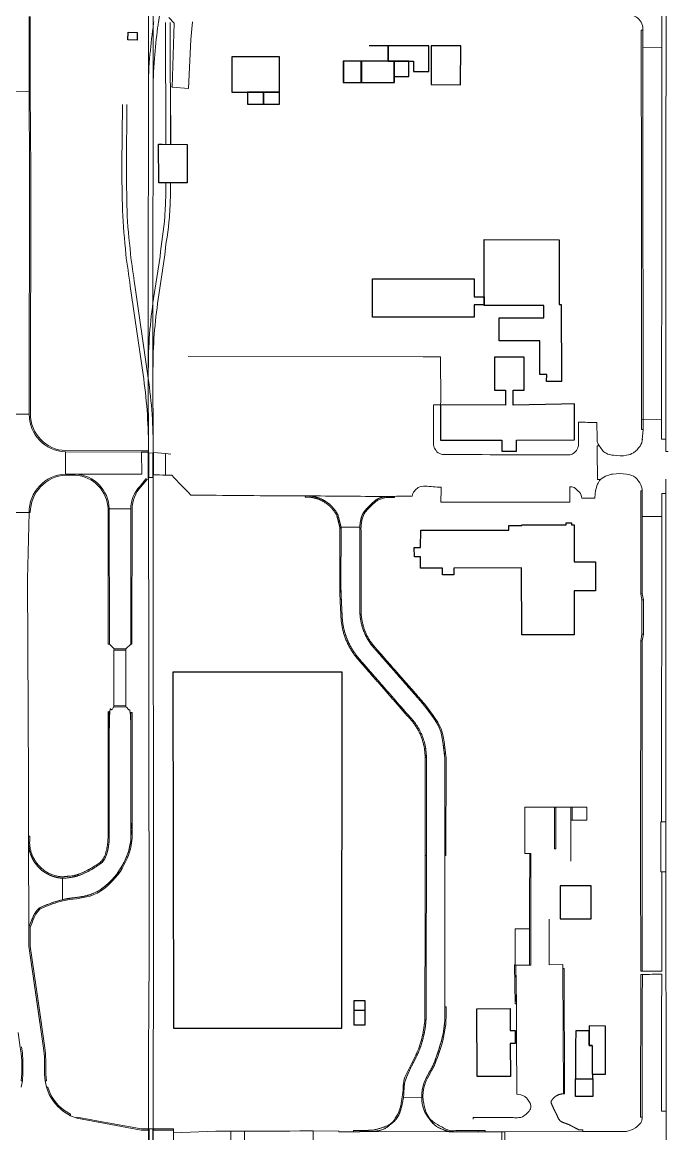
# Model space of a CAD drawing. Header units: millimetres. Extents: x 0 to 840, y 0 to 594.
# Drawn here: x 747.36 to 760.09, y 162.65 to 184.34 of the extents above; entities that cross this region are included whole.
import ezdxf

# ---------------------------------------------------------------- set-up
doc = ezdxf.new("R2010")
doc.units = ezdxf.units.MM
doc.layers.add('AC-0000-BESTAAND-co-06', color=1, linetype='Continuous')

msp = doc.modelspace()

# ---------------------------------------------------------------- linework, layer by layer
at = {"layer": 'AC-0000-BESTAAND-co-06', "linetype": 'Continuous', "lineweight": 13, "transparency": 33554687}
for p, q in [((747.492, 182.99), (747.491, 184.453)), ((750.163, 181.962), (750.155, 184.337)), ((750.253, 181.961), (750.245, 184.338)), ((759.468, 183.848), (759.842, 183.859)), ((747.068, 182.988), (747.492, 182.99)), ((749.312, 182.74), (749.305, 181.555)), ((749.396, 181.554), (749.402, 182.74)), ((747.496, 176.695), (747.067, 176.696)), ((759.457, 176.599), (759.835, 176.591)), ((748.201, 175.524), (748.201, 175.96)), ((749.689, 175.954), (749.692, 175.522)), ((750.153, 175.925), (749.919, 175.945)), ((750.257, 175.913), (750.153, 175.925)), ((750.155, 175.925), (750.155, 175.503)), ((747.492, 174.773), (747.042, 174.772)), ((749.056, 174.848), (749.477, 174.844)), ((759.457, 174.694), (759.837, 174.694)), ((753.945, 174.485), (753.579, 174.489)), ((759.426, 173.187), (759.456, 173.187)), ((759.48, 173.072), (759.45, 173.072)), ((759.426, 172.272), (759.456, 172.272)), ((759.48, 172.401), (759.45, 172.401)), ((749.149, 172.086), (749.149, 171.004)), ((749.383, 172.087), (749.382, 171.001)), ((748.145, 167.636), (748.144, 167.216)), ((755.154, 163.346), (754.798, 163.363)), ((749.927, 162.718), (750.311, 162.718)), ((750.311, 162.718), (750.311, 162.252)), ((751.426, 162.699), (751.427, 162.325)), ((751.694, 162.325), (751.693, 162.701)), ((755.827, 162.686), (756.392, 162.687)), ((756.71, 162.326), (756.715, 162.687)), ((756.773, 162.687), (756.77, 162.324))]:
    msp.add_line(p, q, dxfattribs=at)
at = {"layer": 'AC-0000-BESTAAND-co-06', "linetype": 'Continuous', "lineweight": 30, "transparency": 33554687}
for p, q in [((753.637, 183.168), (753.637, 183.582)), ((753.833, 165.06), (754.045, 165.06))]:
    msp.add_line(p, q, dxfattribs=at)
at = {"layer": 'AC-0000-BESTAAND-co-06', "linetype": 'Continuous', "lineweight": 13, "transparency": 33554687, "flags": 128}
for points in [[(759.915, 176.208), (759.924, 189.593)], [(749.825, 158.685), (749.825, 164.221), (749.83, 165.158), (749.833, 166.091), (749.824, 175.935), (749.823, 175.983), (749.822, 176.068), (749.819, 177.378), (749.819, 177.558), (749.818, 178.955), (749.82, 182.938), (749.82, 186.901), (749.798, 187.534)], [(749.916, 158.685), (749.915, 164.218), (749.921, 165.163), (749.922, 166.085), (749.913, 175.936), (749.914, 175.98), (749.913, 176.068), (749.91, 177.563), (749.91, 178.851), (749.909, 178.955), (749.912, 182.938), (749.912, 186.9)], [(750.016, 184.337), (750.122, 185.081), (750.154, 185.444), (750.181, 186.323)], [(759.961, 175.968), (759.915, 175.968), (759.915, 176.208), (759.833, 176.208), (759.835, 176.591), (759.84, 180.26), (759.842, 183.859), (759.837, 184.987), (759.838, 185.047)], [(750.216, 184.434), (750.325, 184.324), (750.287, 183.074), (750.603, 183.053), (750.646, 184.006), (750.68, 184.35)], [(759.467, 184.187), (759.437, 184.187), (759.438, 183.984), (759.441, 181.014), (759.444, 178.044), (759.445, 176.396), (759.475, 176.396)], [(747.496, 176.695), (747.502, 181.43), (747.492, 182.99)], [(750.257, 181.961), (750.257, 181.961), (750.253, 183.087), (750.287, 183.074), (750.603, 183.053)], [(755.523, 176.873), (755.524, 176.949), (755.522, 177.812), (755.243, 177.812), (755.182, 177.812), (750.596, 177.818)], [(758.644, 175.418), (758.581, 175.418), (758.575, 175.973), (758.575, 176.067), (758.609, 176.089)], [(748.201, 175.96), (749.689, 175.954), (749.818, 175.953)], [(749.908, 175.455), (749.832, 175.456), (749.829, 175.935), (749.907, 175.936), (749.908, 175.455)], [(749.692, 175.522), (748.4, 175.524), (748.201, 175.524)], [(759.834, 168.738), (759.92, 168.738), (759.919, 175.426)], [(759.456, 175.197), (759.426, 175.197), (759.427, 174.904), (759.426, 173.187), (759.45, 173.072), (759.45, 172.401), (759.45, 172.401), (759.426, 172.272), (759.425, 167.997), (759.427, 165.822), (759.457, 165.822)], [(759.456, 175.197), (759.457, 174.788), (759.456, 173.187), (759.48, 173.072), (759.48, 173.072), (759.48, 172.401), (759.48, 172.401), (759.456, 172.272), (759.455, 168.651), (759.457, 165.822), (759.836, 165.823)], [(749.151, 172.11), (749.149, 172.086), (749.383, 172.087), (749.383, 172.111)], [(749.148, 170.98), (749.149, 171.004), (749.382, 171.001), (749.383, 170.979)], [(758.062, 167.967), (758.065, 168.768), (758.374, 168.768), (758.374, 169.023), (757.168, 169.023), (757.164, 168.117), (757.257, 168.117), (757.284, 168.117)], [(759.92, 168.738), (759.92, 167.759)], [(757.284, 168.117), (757.282, 167.482), (757.281, 167.419), (757.281, 167.166), (757.28, 166.649), (757.28, 165.941), (757.256, 165.941), (757.256, 166.649), (756.974, 166.65)], [(757.256, 165.941), (757.28, 165.941), (757.281, 167.172), (757.284, 168.117), (757.26, 168.117), (757.257, 167.172), (757.256, 165.941), (757.28, 165.941)], [(759.837, 167.759), (759.92, 167.759), (759.922, 163.091), (759.834, 163.091)], [(757.918, 163.428), (757.909, 165.875), (757.905, 165.951), (757.64, 165.944), (757.643, 166.839)], [(756.991, 165.941), (757.28, 165.941)], [(759.459, 165.759), (759.429, 165.759), (759.423, 162.973), (759.453, 162.973)], [(747.278, 164.621), (747.321, 164.329), (747.339, 164.217), (747.349, 164.073), (747.348, 163.822), (747.341, 163.678), (747.365, 163.678), (747.372, 163.822), (747.373, 164.074), (747.363, 164.219), (747.344, 164.342)], [(747.365, 163.678), (747.372, 163.822), (747.373, 164.074), (747.363, 164.219), (747.344, 164.342)], [(747.341, 163.554), (747.365, 163.678)], [(759.922, 163.091), (759.922, 162.74)], [(750.311, 162.667), (751.135, 162.696), (751.426, 162.699), (751.693, 162.701), (751.735, 162.701), (752.579, 162.701), (752.777, 162.702), (753.037, 162.702), (753.537, 162.699), (753.535, 162.686), (753.823, 162.687), (754.187, 162.691), (755.694, 162.686), (756.002, 162.686), (756.258, 162.687)], [(753.037, 162.702), (753.037, 162.525), (753.037, 162.326)], [(756.392, 162.687), (756.392, 162.711), (756.135, 162.71), (755.838, 162.707)], [(756.258, 162.687), (756.715, 162.687), (756.773, 162.687), (758.296, 162.694)]]:
    msp.add_lwpolyline(points, dxfattribs=at)
for points in [[(747.515, 184.453), (747.516, 182.99), (747.516, 182.99), (747.526, 181.43), (747.526, 181.43), (747.519, 176.698), (747.52, 176.7, 0.40834), (748.21, 175.982), (748.21, 175.982), (749.689, 175.978), (749.818, 175.977), (749.818, 175.953), (749.689, 175.954), (748.201, 175.96), (748.201, 175.96, -0.40834), (747.496, 176.695), (747.496, 176.695), (747.502, 181.43), (747.492, 182.99), (747.491, 184.453)], [(759.207, 184.511), (759.344, 184.442, -0.254235), (759.467, 184.215), (759.466, 184.215), (759.467, 184.109), (759.468, 183.984), (759.471, 181.014), (759.474, 178.044), (759.475, 176.396), (759.457, 176.193)], [(749.819, 177.558, -0.038556), (749.923, 178.954), (749.923, 178.954), (750.047, 179.773)], [(749.91, 177.563, -0.037511), (750.013, 178.941), (750.013, 178.941), (750.137, 179.758)], [(749.822, 176.068, 0.036044), (749.716, 177.468), (749.716, 177.468), (749.464, 179.195)], [(749.913, 176.068, 0.038011), (749.804, 177.485), (749.804, 177.485), (749.553, 179.209)], [(749.818, 175.953), (749.818, 175.522), (749.819, 175.416), (749.772, 175.43), (749.657, 175.29), (749.657, 175.29, 0.190955), (749.477, 174.844), (749.477, 174.844), (749.475, 172.204), (749.383, 172.111), (749.357, 172.11), (749.177, 172.11), (749.151, 172.11), (749.059, 172.206), (749.056, 174.848), (749.056, 174.848, 0.390567), (748.4, 175.524)], [(748.201, 175.524, 0.402399), (747.492, 174.773), (747.492, 174.773), (747.464, 173.472), (747.48, 169.535), (747.483, 168.456), (747.482, 168.315), (747.488, 166.678)], [(749.772, 175.43), (749.657, 175.29), (749.657, 175.29, 0.190955), (749.477, 174.844), (749.477, 174.844), (749.475, 172.204), (749.499, 172.204), (749.501, 174.844), (749.501, 174.844, -0.189508), (749.676, 175.275), (749.676, 175.275), (749.791, 175.414), (749.772, 175.43)], [(759.919, 175.147, 0.004649), (759.838, 175.147), (759.838, 175.147), (759.837, 174.798), (759.834, 168.738), (759.818, 168.738), (759.818, 167.759), (759.837, 167.759), (759.836, 165.823)], [(747.489, 166.345), (747.49, 166.309), (747.644, 165.238), (747.776, 164.319), (747.776, 164.319, -0.020173), (747.794, 164.092), (747.794, 164.092), (747.793, 163.805), (747.806, 163.678), (747.835, 163.555), (747.835, 163.555, 0.168509), (748.167, 163.081), (748.167, 163.081), (748.3, 163), (748.423, 162.949), (749.682, 162.718), (749.813, 162.718)], [(747.49, 166.309), (747.776, 164.319), (747.776, 164.319, -0.020173), (747.794, 164.092), (747.794, 164.092), (747.794, 164.092), (747.793, 163.805), (747.806, 163.678), (747.83, 163.678), (747.817, 163.806), (747.818, 164.092), (747.818, 164.094), (747.818, 164.094, 0.020173), (747.799, 164.322), (747.799, 164.322), (747.668, 165.239), (747.514, 166.31)], [(747.835, 163.555, 0.168509), (748.167, 163.081), (748.167, 163.081), (748.3, 163), (748.3, 163.028), (748.182, 163.101), (748.182, 163.101, -0.165926), (747.86, 163.555), (747.86, 163.555), (747.835, 163.555)]]:
    msp.add_lwpolyline(points, format="xyb", dxfattribs=at)
at = {"layer": 'AC-0000-BESTAAND-co-06', "linetype": 'Continuous', "lineweight": 30, "transparency": 33554687, "flags": 128}
for points in [[(749.423, 184.149), (749.602, 184.143), (749.603, 184.11), (749.601, 184.029), (749.599, 183.994), (749.419, 184), (749.423, 184.149)], [(754.5, 183.582), (754.5, 183.885), (754.126, 183.885)], [(755.341, 183.126), (755.912, 183.122), (755.914, 183.884), (755.337, 183.88), (755.341, 183.126)], [(750.58, 181.959), (750.577, 181.208), (750.087, 181.209), (750.021, 181.21), (750.02, 181.962), (750.088, 181.962), (750.58, 181.959)], [(757.457, 178.125), (756.663, 178.124), (756.662, 178.572), (757.535, 178.573), (757.535, 178.816), (756.372, 178.815), (756.372, 178.987), (756.37, 180.1), (757.835, 180.099), (757.835, 178.831), (757.877, 178.831), (757.878, 177.333), (757.59, 177.333), (757.592, 177.47), (757.458, 177.47), (757.457, 178.125)], [(758.132, 176.893), (757.88, 176.888), (756.936, 176.87), (756.937, 177.16), (757.152, 177.16), (757.153, 177.803), (756.576, 177.804), (756.575, 177.159), (756.79, 177.159), (756.789, 176.87), (755.52, 176.873), (755.518, 176.188), (756.719, 176.186), (756.718, 175.97), (757.003, 175.972), (757.004, 176.188), (758.133, 176.19), (758.132, 176.893)], [(758.127, 174.535), (758.126, 173.813), (758.546, 173.813), (758.546, 173.247), (758.126, 173.247), (758.128, 172.389), (757.106, 172.387), (757.103, 173.692), (755.782, 173.689), (755.782, 173.557), (755.557, 173.556), (755.556, 173.688), (755.13, 173.687), (755.13, 173.908), (755.01, 173.907), (755.009, 174.094), (755.127, 174.094), (755.135, 174.43), (756.853, 174.43), (756.853, 174.523), (757.107, 174.523), (757.107, 174.536), (757.975, 174.536), (757.975, 174.57), (758.075, 174.57), (758.075, 174.536), (758.127, 174.535)], [(750.3, 171.658), (750.311, 164.709), (753.596, 164.708), (753.599, 171.658), (750.3, 171.658)], [(757.855, 167.484), (757.853, 166.844), (758.376, 166.84), (758.458, 166.84), (758.462, 167.486), (757.855, 167.484)], [(753.833, 164.768), (753.833, 165.249), (754.046, 165.246), (754.044, 164.768), (753.833, 164.768)], [(756.236, 163.763), (756.231, 165.089), (756.879, 165.092), (756.88, 164.663), (756.979, 164.663), (756.98, 164.412), (756.882, 164.41), (756.885, 163.766), (756.236, 163.763)], [(758.74, 164.75), (758.419, 164.751), (758.418, 164.367), (758.478, 164.367), (758.477, 163.812), (758.738, 163.811), (758.74, 164.75)], [(758.478, 164.367), (758.418, 164.367), (758.419, 164.656), (758.158, 164.657), (758.157, 164.368), (758.155, 163.72), (758.493, 163.719), (758.493, 163.812)]]:
    msp.add_lwpolyline(points, dxfattribs=at)
for points in [[(755.295, 183.885), (754.5, 183.885), (754.5, 183.582), (754.996, 183.582), (754.996, 183.383), (755.295, 183.383)], [(752.38, 183.671), (751.449, 183.671), (751.449, 182.98), (752.38, 182.98)], [(754.905, 183.582), (753.619, 183.582), (753.619, 183.168), (754.623, 183.168), (754.623, 183.282), (754.905, 183.282)], [(753.985, 183.582), (753.967, 183.582), (753.967, 183.168), (753.985, 183.168)], [(754.336, 183.582), (754.337, 183.582)], [(754.623, 183.582), (754.612, 183.582), (754.612, 183.168), (754.623, 183.168)], [(752.38, 182.98), (751.757, 182.98), (751.757, 182.742), (752.38, 182.742)], [(752.074, 182.98), (752.063, 182.98), (752.063, 182.754), (752.074, 182.754)], [(754.194, 179.333), (756.18, 179.333), (756.18, 178.987), (756.372, 178.987), (756.372, 178.828), (756.18, 178.828), (756.18, 178.586), (754.194, 178.586)], [(758.492, 163.374), (758.155, 163.374), (758.155, 163.72), (758.493, 163.719)]]:
    msp.add_lwpolyline(points, close=True, dxfattribs=at)
at = {"layer": 'AC-0000-BESTAAND-co-06', "linetype": 'Continuous', "lineweight": 13, "transparency": 33554687, "flags": 128}
msp.add_lwpolyline([(748.391, 175.502, -0.390567), (749.034, 174.837), (749.034, 174.837), (749.033, 172.28), (749.035, 172.206), (749.059, 172.206), (749.056, 174.848), (749.056, 174.848, 0.390567), (748.4, 175.524), (748.4, 175.524), (748.201, 175.524), (748.201, 175.524, 0.402399), (747.492, 174.773), (747.492, 174.773), (747.516, 174.773), (747.516, 174.773, -0.40055), (748.211, 175.502), (748.211, 175.502), (748.391, 175.502)], format="xyb", close=True, dxfattribs=at)
for points in [[(755.628, 169.993), (755.625, 168.081), (755.604, 168.081), (755.604, 169.991), (755.601, 170.018), (755.593, 170.087), (755.581, 170.184), (755.566, 170.292), (755.549, 170.395), (755.531, 170.476), (755.509, 170.545), (755.481, 170.609), (755.445, 170.673), (755.398, 170.744), (755.343, 170.821), (755.286, 170.898), (755.234, 170.966), (755.196, 171.015), (755.182, 171.033), (755.2, 171.049), (755.215, 171.03), (755.253, 170.981), (755.305, 170.912), (755.364, 170.833), (755.419, 170.756), (755.467, 170.684), (755.503, 170.619), (755.532, 170.554), (755.554, 170.484), (755.572, 170.401), (755.59, 170.297), (755.605, 170.188), (755.617, 170.09), (755.625, 170.02)], [(755.244, 169.991), (755.244, 168.081), (755.22, 168.081), (755.22, 169.989)], [(757.768, 169.023), (757.768, 168.207), (757.744, 168.207), (757.744, 169.023)], [(758.065, 169.023), (758.089, 169.023), (758.089, 168.768), (758.065, 168.768)], [(757, 165.182), (756.991, 165.941), (756.974, 165.941), (756.974, 165.951), (756.967, 165.941), (756.976, 165.182)], [(757.918, 163.428), (757.909, 165.875), (757.933, 165.875), (757.942, 163.429)], [(749.682, 162.718), (748.423, 162.949), (748.423, 162.974), (748.715, 162.918), (748.773, 162.907), (749.647, 162.749), (749.686, 162.741), (749.813, 162.741), (749.813, 162.718)], [(749.836, 162.743), (749.905, 162.743), (749.905, 162.227), (749.835, 162.227)], [(750.311, 162.718), (749.927, 162.718), (749.927, 162.743), (750.311, 162.743)]]:
    msp.add_lwpolyline(points, close=True, dxfattribs=at)
at = {"layer": 'AC-0000-BESTAAND-co-06', "linetype": 'Continuous', "lineweight": 13, "transparency": 33554687, "extrusion": (0, 0, -1)}
msp.add_arc((-748.224, 176.687), 0.728, 271.8172, 0.6667, dxfattribs=at)
at = {"layer": 'AC-0000-BESTAAND-co-06', "linetype": 'Continuous', "lineweight": 13, "transparency": 33554687}
for points, knots in [([(749.82, 182.938), (749.82, 183.17), (749.824, 183.406), (749.844, 183.638), (749.861, 183.842), (749.887, 184.045), (749.911, 184.249), (749.915, 184.283), (749.921, 184.316), (749.925, 184.35)], [0, 0, 0, 0, 0.494075, 0.494075, 0.494075, 0.927781, 0.927781, 0.927781, 1, 1, 1, 1]), ([(749.912, 182.938), (749.912, 183.17), (749.918, 183.406), (749.937, 183.638), (749.954, 183.837), (749.978, 184.036), (750.001, 184.235), (750.005, 184.269), (750.012, 184.303), (750.016, 184.337)], [0, 0, 0, 0, 0.498698, 0.498698, 0.498698, 0.926275, 0.926275, 0.926275, 1, 1, 1, 1]), ([(749.305, 181.555), (749.304, 181.261), (749.306, 180.964), (749.315, 180.669), (749.323, 180.384), (749.356, 180.099), (749.381, 179.815), (749.399, 179.607), (749.446, 179.4), (749.464, 179.195)], [0, 0, 0, 0, 0.373902, 0.373902, 0.373902, 0.736019, 0.736019, 0.736019, 1, 1, 1, 1]), ([(749.553, 179.209), (749.535, 179.412), (749.491, 179.616), (749.472, 179.82), (749.446, 180.101), (749.412, 180.383), (749.404, 180.664), (749.396, 180.959), (749.394, 181.258), (749.396, 181.554)], [0, 0, 0, 0, 0.261999, 0.261999, 0.261999, 0.621637, 0.621637, 0.621637, 1, 1, 1, 1]), ([(750.047, 179.773), (750.064, 180.03), (750.125, 180.289), (750.139, 180.55), (750.147, 180.692), (750.157, 180.835), (750.159, 180.978), (750.16, 181.055), (750.162, 181.132), (750.161, 181.209)], [0, 0, 0, 0, 0.542404, 0.542404, 0.542404, 0.839515, 0.839515, 0.839515, 1, 1, 1, 1]), ([(750.137, 179.758), (750.153, 180.017), (750.215, 180.277), (750.23, 180.538), (750.238, 180.685), (750.248, 180.832), (750.251, 180.98), (750.252, 181.056), (750.253, 181.133), (750.253, 181.209)], [0, 0, 0, 0, 0.539062, 0.539062, 0.539062, 0.842511, 0.842511, 0.842511, 1, 1, 1, 1]), ([(758.212, 176.535), (758.213, 176.396), (758.212, 176.247), (758.212, 176.108), (758.212, 176.076), (758.203, 176.043), (758.189, 176.011), (758.172, 175.974), (758.139, 175.949), (758.11, 175.925), (758.09, 175.908), (758.051, 175.9), (758.031, 175.899), (757.207, 175.901), (756.383, 175.903), (755.559, 175.905), (755.535, 175.913), (755.475, 175.929), (755.451, 175.961), (755.428, 175.991), (755.402, 176.024), (755.392, 176.057), (755.386, 176.076), (755.384, 176.105), (755.385, 176.124), (755.384, 176.374), (755.383, 176.624), (755.383, 176.874), (755.428, 176.874), (755.474, 176.873), (755.52, 176.873), (755.521, 176.873), (755.522, 176.873), (755.523, 176.873)], [0, 0, 0, 0, 0.146796, 0.146796, 0.146796, 0.181202, 0.181202, 0.181202, 0.221334, 0.221334, 0.221334, 0.25, 0.25, 0.25, 0.5, 0.5, 0.5, 0.601108, 0.601108, 0.601108, 0.693954, 0.693954, 0.693954, 0.75, 0.75, 0.75, 0.833333, 0.833333, 0.833333, 0.916667, 0.916667, 0.916667, 1, 1, 1, 1]), ([(759.459, 176.204), (759.455, 176.169), (759.442, 176.103), (759.413, 176.067), (759.377, 176.023), (759.34, 175.975), (759.286, 175.941), (759.243, 175.914), (759.199, 175.898), (759.152, 175.89), (759.068, 175.877), (758.981, 175.879), (758.897, 175.89), (758.848, 175.896), (758.799, 175.906), (758.753, 175.931), (758.72, 175.949), (758.696, 175.971), (758.673, 175.999), (758.648, 176.027), (758.629, 176.059), (758.609, 176.089), (758.595, 176.109), (758.585, 176.136), (758.578, 176.156), (758.576, 176.282), (758.573, 176.408), (758.571, 176.533), (758.451, 176.534), (758.332, 176.534), (758.212, 176.535)], [0, 0, 0, 0, 0.062201, 0.062201, 0.062201, 0.139373, 0.139373, 0.139373, 0.201114, 0.201114, 0.201114, 0.31074, 0.31074, 0.31074, 0.375413, 0.375413, 0.375413, 0.420517, 0.420517, 0.420517, 0.468229, 0.468229, 0.468229, 0.5, 0.5, 0.5, 0.75, 0.75, 0.75, 1, 1, 1, 1]), ([(749.919, 175.945), (749.919, 175.8), (749.919, 175.655), (749.919, 175.511), (749.921, 175.511), (749.923, 175.51), (749.925, 175.51), (750.002, 175.508), (750.078, 175.506), (750.155, 175.503), (750.195, 175.502), (750.235, 175.501), (750.275, 175.5), (750.4, 175.371), (750.525, 175.242), (750.65, 175.113), (751.305, 175.108), (751.96, 175.103), (752.614, 175.098), (752.654, 175.098), (752.693, 175.098), (752.733, 175.097), (752.784, 175.098), (752.835, 175.098), (752.887, 175.099), (753.406, 175.094), (753.924, 175.09), (754.443, 175.086), (754.502, 175.087), (754.562, 175.088), (754.621, 175.089), (754.735, 175.091), (754.85, 175.092), (754.965, 175.094), (754.972, 175.119), (754.987, 175.165), (755.012, 175.191), (755.035, 175.215), (755.054, 175.244), (755.087, 175.259), (755.131, 175.28), (755.175, 175.287), (755.219, 175.287), (755.322, 175.286), (755.43, 175.266), (755.533, 175.268), (755.531, 175.17), (755.529, 175.072), (755.528, 174.975), (756.366, 174.976), (757.204, 174.977), (758.043, 174.978), (758.044, 175.078), (758.044, 175.178), (758.045, 175.278), (758.067, 175.278), (758.104, 175.274), (758.126, 175.261), (758.164, 175.239), (758.203, 175.202), (758.234, 175.168), (758.261, 175.139), (758.273, 175.082), (758.277, 175.054), (758.362, 175.053), (758.447, 175.052), (758.532, 175.051)], [0, 0, 0, 0, 0.018182, 0.018182, 0.018182, 0.036364, 0.036364, 0.036364, 0.054545, 0.054545, 0.054545, 0.072727, 0.072727, 0.072727, 0.090909, 0.090909, 0.090909, 0.109091, 0.109091, 0.109091, 0.127273, 0.127273, 0.127273, 0.145455, 0.145455, 0.145455, 0.163636, 0.163636, 0.163636, 0.181818, 0.181818, 0.181818, 0.2, 0.2, 0.2, 0.232727, 0.232727, 0.232727, 0.263655, 0.263655, 0.263655, 0.304661, 0.304661, 0.304661, 0.4, 0.4, 0.4, 0.466667, 0.466667, 0.466667, 0.533333, 0.533333, 0.533333, 0.6, 0.6, 0.6, 0.647596, 0.647596, 0.647596, 0.729547, 0.729547, 0.729547, 0.8, 0.8, 0.8, 1, 1, 1, 1]), ([(759.456, 173.187), (759.457, 173.721), (759.457, 174.255), (759.457, 174.788), (759.457, 174.924), (759.456, 175.06), (759.456, 175.197), (759.454, 175.237), (759.442, 175.312), (759.411, 175.353), (759.378, 175.399), (759.341, 175.451), (759.285, 175.482), (759.24, 175.507), (759.195, 175.519), (759.147, 175.524), (759.06, 175.534), (758.971, 175.536), (758.885, 175.525), (758.848, 175.52), (758.812, 175.51), (758.776, 175.496), (758.727, 175.478), (758.684, 175.455), (758.644, 175.418), (758.615, 175.391), (758.598, 175.356), (758.584, 175.325), (758.549, 175.245), (758.532, 175.13), (758.532, 175.051)], [0, 0, 0, 0, 0.25, 0.25, 0.25, 0.5, 0.5, 0.5, 0.557945, 0.557945, 0.557945, 0.622209, 0.622209, 0.622209, 0.673552, 0.673552, 0.673552, 0.766911, 0.766911, 0.766911, 0.806841, 0.806841, 0.806841, 0.861522, 0.861522, 0.861522, 0.900902, 0.900902, 0.900902, 1, 1, 1, 1]), ([(747.49, 166.309), (747.489, 166.321), (747.489, 166.333), (747.489, 166.345), (747.488, 166.456), (747.488, 166.567), (747.488, 166.678), (747.524, 166.748), (747.591, 167.023), (747.739, 167.08), (747.872, 167.131), (748.005, 167.182), (748.144, 167.216), (748.318, 167.259), (748.499, 167.256), (748.672, 167.311), (748.864, 167.372), (749.016, 167.497), (749.156, 167.658), (749.288, 167.811), (749.373, 167.986), (749.43, 168.155), (749.466, 168.26), (749.482, 168.402), (749.481, 168.506), (749.48, 169.295), (749.478, 170.084), (749.477, 170.873), (749.485, 170.873), (749.493, 170.873), (749.501, 170.873), (749.502, 170.083), (749.503, 169.293), (749.505, 168.503), (749.506, 168.397), (749.489, 168.253), (749.453, 168.147), (749.395, 167.976), (749.309, 167.798), (749.174, 167.642), (749.032, 167.478), (748.877, 167.351), (748.681, 167.288), (748.507, 167.233), (748.325, 167.236), (748.15, 167.193), (748.015, 167.16), (747.884, 167.11), (747.754, 167.06), (747.612, 167.005), (747.547, 166.739), (747.512, 166.671), (747.512, 166.562), (747.512, 166.454), (747.513, 166.345), (747.513, 166.333), (747.513, 166.322), (747.514, 166.31)], [0, 0, 0, 0, 0.1, 0.1, 0.1, 0.2, 0.2, 0.2, 0.23207, 0.23207, 0.23207, 0.261009, 0.261009, 0.261009, 0.297286, 0.297286, 0.297286, 0.337567, 0.337567, 0.337567, 0.375959, 0.375959, 0.375959, 0.4, 0.4, 0.4, 0.466667, 0.466667, 0.466667, 0.533333, 0.533333, 0.533333, 0.6, 0.6, 0.6, 0.624315, 0.624315, 0.624315, 0.663332, 0.663332, 0.663332, 0.704307, 0.704307, 0.704307, 0.740799, 0.740799, 0.740799, 0.769009, 0.769009, 0.769009, 0.8, 0.8, 0.8, 0.9, 0.9, 0.9, 1, 1, 1, 1]), ([(756.158, 162.934), (756.158, 162.943), (756.157, 162.953), (756.157, 162.963), (756.418, 162.962), (756.679, 162.962), (756.941, 162.962), (756.968, 162.961), (756.996, 162.961), (757.024, 162.96), (757.054, 162.961), (757.115, 162.968), (757.147, 162.996), (757.2, 163.042), (757.272, 163.096), (757.284, 163.157), (757.293, 163.211), (757.255, 163.275), (757.214, 163.327), (757.198, 163.346), (757.181, 163.36), (757.164, 163.373), (757.123, 163.403), (757.05, 163.417), (757.009, 163.42), (757.007, 163.748), (757.006, 164.077), (757.004, 164.405), (757.004, 164.491), (757.004, 164.577), (757.004, 164.664), (757.003, 164.835), (757.002, 165.007), (757, 165.179), (756.997, 165.433), (756.994, 165.687), (756.991, 165.941), (756.985, 165.941), (756.98, 165.941), (756.974, 165.941), (756.974, 166.177), (756.974, 166.413), (756.974, 166.65)], [0, 0, 0, 0, 0.111111, 0.111111, 0.111111, 0.222222, 0.222222, 0.222222, 0.333333, 0.333333, 0.333333, 0.389879, 0.389879, 0.389879, 0.483702, 0.483702, 0.483702, 0.564954, 0.564954, 0.564954, 0.594941, 0.594941, 0.594941, 0.666667, 0.666667, 0.666667, 0.722222, 0.722222, 0.722222, 0.777778, 0.777778, 0.777778, 0.833333, 0.833333, 0.833333, 0.888889, 0.888889, 0.888889, 0.944444, 0.944444, 0.944444, 1, 1, 1, 1]), ([(758.296, 162.694), (758.58, 162.694), (758.863, 162.693), (759.147, 162.693), (759.195, 162.703), (759.272, 162.727), (759.322, 162.764), (759.36, 162.791), (759.401, 162.825), (759.429, 162.858), (759.451, 162.886), (759.454, 162.945), (759.453, 162.973), (759.455, 163.902), (759.457, 164.83), (759.459, 165.759)], [0, 0, 0, 0, 0.333333, 0.333333, 0.333333, 0.473689, 0.473689, 0.473689, 0.579686, 0.579686, 0.579686, 0.666667, 0.666667, 0.666667, 1, 1, 1, 1]), ([(759.459, 165.759), (759.585, 165.759), (759.71, 165.76), (759.836, 165.76), (759.835, 164.871), (759.835, 163.981), (759.834, 163.091), (759.863, 163.091), (759.893, 163.091), (759.922, 163.091), (759.922, 162.777), (759.922, 162.463), (759.922, 162.149), (759.893, 162.149), (759.864, 162.149), (759.835, 162.149), (759.835, 160.803), (759.835, 159.458), (759.834, 158.112), (759.823, 158.112), (759.811, 158.112), (759.8, 158.112), (759.802, 157.788), (759.804, 157.463), (759.806, 157.139), (759.816, 157.139), (759.825, 157.139), (759.834, 157.139), (759.834, 155.938), (759.833, 154.736), (759.833, 153.535), (759.832, 152.744), (759.831, 151.953), (759.83, 151.162), (759.83, 150.706), (759.83, 150.249), (759.831, 149.792), (759.831, 149.238), (759.831, 148.684), (759.831, 148.13), (759.831, 148.086), (759.843, 148.002), (759.875, 147.956), (759.913, 147.903), (759.97, 147.845), (760.023, 147.807), (760.071, 147.773), (760.161, 147.762), (760.208, 147.762), (760.762, 147.759), (761.315, 147.755), (761.869, 147.751), (761.911, 147.753), (761.992, 147.766), (762.035, 147.8), (762.078, 147.834), (762.125, 147.881), (762.157, 147.925), (762.188, 147.969), (762.199, 148.049), (762.2, 148.091), (762.2, 148.159), (762.2, 148.226), (762.2, 148.293), (762.275, 148.295), (762.351, 148.297), (762.426, 148.299), (762.426, 148.24), (762.427, 148.179), (762.429, 148.12), (762.43, 148.094), (762.436, 148.068), (762.442, 148.043), (762.458, 147.979), (762.482, 147.921), (762.531, 147.869), (762.585, 147.812), (762.648, 147.777), (762.719, 147.765), (762.736, 147.761), (762.753, 147.759), (762.771, 147.757), (762.811, 147.753), (762.852, 147.749), (762.892, 147.747), (763.075, 147.748), (763.257, 147.749), (763.44, 147.75), (763.753, 147.749), (764.066, 147.748), (764.38, 147.747), (764.504, 147.748), (764.628, 147.749), (764.752, 147.749), (765.745, 147.75), (766.738, 147.751), (767.731, 147.752), (767.731, 147.75), (767.731, 147.748), (767.731, 147.745), (768.152, 147.747), (768.573, 147.749), (768.994, 147.751), (768.994, 147.754), (768.993, 147.756), (768.993, 147.759), (769.348, 147.762), (769.703, 147.766), (770.058, 147.77), (770.073, 147.781), (770.088, 147.792), (770.103, 147.803), (770.153, 147.804), (770.204, 147.795), (770.253, 147.796), (770.304, 147.797), (770.354, 147.808), (770.405, 147.822), (770.474, 147.841), (770.536, 147.869), (770.598, 147.909), (770.664, 147.952), (770.712, 148.015), (770.758, 148.072), (770.799, 148.123), (770.816, 148.219), (770.82, 148.271), (770.911, 148.271), (771.002, 148.271), (771.093, 148.271), (771.094, 148.23), (771.094, 148.189), (771.095, 148.147), (771.096, 148.106), (771.105, 148.052), (771.122, 148.011), (771.14, 147.965), (771.162, 147.918), (771.195, 147.876), (771.227, 147.834), (771.267, 147.804), (771.305, 147.771), (771.318, 147.76), (771.338, 147.752), (771.351, 147.748), (771.355, 147.755), (771.358, 147.763), (771.362, 147.77), (771.421, 147.769), (771.48, 147.769), (771.539, 147.768), (771.526, 147.636), (771.513, 147.503), (771.499, 147.371)], [0, 0, 0, 0, 0.006993, 0.006993, 0.006993, 0.013986, 0.013986, 0.013986, 0.020979, 0.020979, 0.020979, 0.027972, 0.027972, 0.027972, 0.034965, 0.034965, 0.034965, 0.041958, 0.041958, 0.041958, 0.048951, 0.048951, 0.048951, 0.055944, 0.055944, 0.055944, 0.062937, 0.062937, 0.062937, 0.06993, 0.06993, 0.06993, 0.076923, 0.076923, 0.076923, 0.083916, 0.083916, 0.083916, 0.090909, 0.090909, 0.090909, 0.119123, 0.119123, 0.119123, 0.151966, 0.151966, 0.151966, 0.181818, 0.181818, 0.181818, 0.272727, 0.272727, 0.272727, 0.302991, 0.302991, 0.302991, 0.33362, 0.33362, 0.33362, 0.363636, 0.363636, 0.363636, 0.409091, 0.409091, 0.409091, 0.454545, 0.454545, 0.454545, 0.473865, 0.473865, 0.473865, 0.482377, 0.482377, 0.482377, 0.503424, 0.503424, 0.503424, 0.526616, 0.526616, 0.526616, 0.532331, 0.532331, 0.532331, 0.545455, 0.545455, 0.545455, 0.555556, 0.555556, 0.555556, 0.565657, 0.565657, 0.565657, 0.575758, 0.575758, 0.575758, 0.585859, 0.585859, 0.585859, 0.59596, 0.59596, 0.59596, 0.606061, 0.606061, 0.606061, 0.616162, 0.616162, 0.616162, 0.626263, 0.626263, 0.626263, 0.636364, 0.636364, 0.636364, 0.650694, 0.650694, 0.650694, 0.665364, 0.665364, 0.665364, 0.685551, 0.685551, 0.685551, 0.707358, 0.707358, 0.707358, 0.727273, 0.727273, 0.727273, 0.772727, 0.772727, 0.772727, 0.818182, 0.818182, 0.818182, 0.843682, 0.843682, 0.843682, 0.871873, 0.871873, 0.871873, 0.899741, 0.899741, 0.899741, 0.909091, 0.909091, 0.909091, 0.939394, 0.939394, 0.939394, 0.969697, 0.969697, 0.969697, 1, 1, 1, 1]), ([(756.258, 162.687), (756.258, 162.695), (756.258, 162.703), (756.258, 162.711), (756.173, 162.711), (756.087, 162.71), (756.001, 162.71), (755.903, 162.709), (755.804, 162.708), (755.705, 162.707), (755.654, 162.727), (755.595, 162.751), (755.544, 162.781), (755.488, 162.814), (755.429, 162.842), (755.378, 162.882), (755.37, 162.887), (755.363, 162.893), (755.356, 162.899), (755.356, 162.899), (755.356, 162.899), (755.356, 162.899), (755.326, 162.925), (755.301, 162.957), (755.28, 162.991), (755.252, 163.035), (755.233, 163.081), (755.218, 163.13), (755.204, 163.177), (755.193, 163.224), (755.186, 163.272), (755.182, 163.297), (755.18, 163.321), (755.178, 163.346), (755.177, 163.363), (755.177, 163.38), (755.178, 163.397), (755.182, 163.475), (755.195, 163.553), (755.221, 163.629), (755.269, 163.769), (755.364, 163.883), (755.416, 164.019), (755.476, 164.175), (755.535, 164.331), (755.572, 164.495), (755.593, 164.59), (755.611, 164.684), (755.621, 164.781), (755.621, 164.781), (755.621, 164.78), (755.621, 164.78), (755.624, 164.823), (755.627, 164.865), (755.629, 164.907), (755.629, 164.98), (755.629, 165.053), (755.629, 165.126), (755.621, 165.126), (755.613, 165.126), (755.605, 165.126), (755.605, 165.053), (755.605, 164.981), (755.605, 164.909), (755.601, 164.778), (755.583, 164.631), (755.548, 164.5), (755.507, 164.343), (755.454, 164.182), (755.394, 164.028), (755.341, 163.891), (755.25, 163.779), (755.198, 163.636), (755.162, 163.54), (755.154, 163.442), (755.154, 163.346), (755.154, 163.27), (755.168, 163.195), (755.196, 163.121), (755.232, 163.021), (755.3, 162.944), (755.361, 162.863), (755.436, 162.764), (755.619, 162.712), (755.694, 162.686), (755.694, 162.686), (755.694, 162.686), (755.693, 162.686), (755.882, 162.686), (756.07, 162.687), (756.258, 162.687)], [0, 0, 0, 0, 0.027778, 0.027778, 0.027778, 0.055556, 0.055556, 0.055556, 0.083333, 0.083333, 0.083333, 0.120294, 0.120294, 0.120294, 0.160795, 0.160795, 0.160795, 0.166667, 0.166667, 0.166667, 0.25, 0.25, 0.25, 0.25498, 0.25498, 0.25498, 0.261257, 0.261257, 0.261257, 0.267348, 0.267348, 0.267348, 0.270422, 0.270422, 0.270422, 0.272536, 0.272536, 0.272536, 0.282342, 0.282342, 0.282342, 0.300457, 0.300457, 0.300457, 0.32129, 0.32129, 0.32129, 0.333333, 0.333333, 0.333333, 0.416667, 0.416667, 0.416667, 0.5, 0.5, 0.5, 0.583333, 0.583333, 0.583333, 0.666667, 0.666667, 0.666667, 0.75, 0.75, 0.75, 0.763452, 0.763452, 0.763452, 0.779686, 0.779686, 0.779686, 0.79398, 0.79398, 0.79398, 0.803576, 0.803576, 0.803576, 0.811048, 0.811048, 0.811048, 0.821025, 0.821025, 0.821025, 0.833333, 0.833333, 0.833333, 0.916667, 0.916667, 0.916667, 1, 1, 1, 1])]:
    msp.add_open_spline(points, degree=3, knots=knots, dxfattribs=at)
for points, weights, knots in [([(752.881, 175.075), (753.149, 175.086), (753.38, 174.948), (753.499, 174.707), (753.518, 174.634), (753.537, 174.56), (753.555, 174.486), (753.555, 174.064), (753.554, 173.642), (753.554, 173.219), (753.562, 173.057), (753.57, 172.895), (753.578, 172.733), (753.594, 172.425), (753.709, 172.14), (753.91, 171.907), (754.236, 171.534), (754.562, 171.161), (754.887, 170.788), (755.103, 170.573), (755.22, 170.293), (755.22, 169.989), (755.22, 169.057), (755.22, 168.125), (755.22, 167.194), (755.219, 166.451), (755.217, 165.709), (755.216, 164.966), (755.215, 164.853), (755.204, 164.727), (755.179, 164.613), (755.152, 164.497), (755.124, 164.376), (755.074, 164.264), (755.059, 164.23), (755.044, 164.197), (755.028, 164.164), (754.988, 164.083), (754.947, 164.004), (754.907, 163.923), (754.868, 163.843), (754.815, 163.765), (754.806, 163.677), (754.796, 163.581), (754.786, 163.485), (754.776, 163.39), (754.776, 163.382), (754.775, 163.375), (754.774, 163.368), (754.77, 163.331), (754.764, 163.295), (754.758, 163.258), (754.755, 163.243), (754.752, 163.228), (754.748, 163.213), (754.738, 163.174), (754.726, 163.135), (754.713, 163.097), (754.706, 163.075), (754.697, 163.053), (754.687, 163.031), (754.672, 162.998), (754.655, 162.966), (754.634, 162.936), (754.627, 162.925), (754.619, 162.915), (754.61, 162.905), (754.602, 162.894), (754.593, 162.884), (754.584, 162.875), (754.562, 162.853), (754.538, 162.836), (754.512, 162.82), (754.496, 162.811), (754.48, 162.803), (754.463, 162.796), (754.445, 162.789), (754.426, 162.781), (754.407, 162.775), (754.389, 162.769), (754.371, 162.763), (754.354, 162.758), (754.337, 162.753), (754.32, 162.748), (754.303, 162.743), (754.285, 162.739), (754.268, 162.735), (754.251, 162.73), (754.228, 162.725), (754.206, 162.72), (754.183, 162.715), (754.063, 162.714), (753.943, 162.712), (753.822, 162.711), (753.823, 162.703), (753.823, 162.695), (753.823, 162.687), (753.944, 162.688), (754.065, 162.69), (754.187, 162.691), (754.259, 162.694), (754.402, 162.716), (754.476, 162.775), (754.56, 162.841), (754.664, 162.912), (754.709, 163.019), (754.757, 163.132), (754.779, 163.246), (754.798, 163.363), (754.814, 163.465), (754.799, 163.572), (754.83, 163.671), (754.856, 163.755), (754.892, 163.833), (754.929, 163.913), (754.982, 164.029), (755.046, 164.138), (755.097, 164.256), (755.146, 164.369), (755.176, 164.491), (755.202, 164.608), (755.227, 164.723), (755.239, 164.85), (755.24, 164.965), (755.241, 165.708), (755.243, 166.451), (755.244, 167.194), (755.244, 168.126), (755.244, 169.058), (755.244, 169.991), (755.244, 170.3), (755.125, 170.585), (754.906, 170.802), (754.906, 170.802), (754.906, 170.802), (754.906, 170.802), (754.581, 171.175), (754.255, 171.548), (753.93, 171.921), (753.731, 172.151), (753.617, 172.433), (753.602, 172.736), (753.594, 172.898), (753.586, 173.059), (753.578, 173.22), (753.578, 173.643), (753.579, 174.066), (753.579, 174.489), (753.56, 174.566), (753.54, 174.642), (753.521, 174.719), (753.521, 174.719), (753.521, 174.719), (753.521, 174.719), (753.399, 174.967), (753.163, 175.108), (752.887, 175.099), (752.885, 175.091), (752.883, 175.083), (752.881, 175.075)], [1, 0.892878131992, 0.892878131992, 1, 1, 1, 1, 1, 1, 1, 1, 1, 1, 0.96380201683, 0.96380201683, 1, 1, 1, 1, 0.949164369131, 0.949164369131, 1, 1, 1, 1, 1, 1, 1, 1, 1, 1, 1, 1, 1, 1, 1, 1, 1, 1, 1, 1, 1, 1, 1, 1, 1, 1, 1, 1, 1, 1, 1, 1, 1, 1, 1, 1, 1, 1, 1, 1, 1, 1, 1, 1, 1, 1, 1, 1, 1, 1, 1, 1, 1, 1, 1, 1, 1, 1, 1, 1, 1, 1, 1, 1, 1, 1, 1, 1, 1, 1, 1, 1, 1, 1, 1, 1, 1, 1, 1, 1, 1, 1, 1, 1, 1, 1, 1, 1, 1, 1, 1, 1, 1, 1, 1, 1, 1, 1, 1, 1, 1, 1, 1, 1, 1, 1, 1, 1, 1, 0.949164369131, 0.949164369131, 1, 1, 1, 1, 1, 1, 1, 0.96380201683, 0.96380201683, 1, 1, 1, 1, 1, 1, 1, 1, 1, 1, 1, 1, 1, 0.892878131992, 0.892878131992, 1, 1, 1, 1], [0, 0, 0, 0, 0.05, 0.05, 0.05, 0.1, 0.1, 0.1, 0.125, 0.125, 0.125, 0.15, 0.15, 0.15, 0.2, 0.2, 0.2, 0.25, 0.25, 0.25, 0.3, 0.3, 0.3, 0.325, 0.325, 0.325, 0.35, 0.35, 0.35, 0.356705, 0.356705, 0.356705, 0.36357, 0.36357, 0.36357, 0.365661, 0.365661, 0.365661, 0.370749, 0.370749, 0.370749, 0.37577, 0.37577, 0.37577, 0.381209, 0.381209, 0.381209, 0.38163, 0.38163, 0.38163, 0.383714, 0.383714, 0.383714, 0.384598, 0.384598, 0.384598, 0.38687, 0.38687, 0.38687, 0.38821, 0.38821, 0.38821, 0.390266, 0.390266, 0.390266, 0.391011, 0.391011, 0.391011, 0.391764, 0.391764, 0.391764, 0.393467, 0.393467, 0.393467, 0.394486, 0.394486, 0.394486, 0.395627, 0.395627, 0.395627, 0.39668, 0.39668, 0.39668, 0.397682, 0.397682, 0.397682, 0.398693, 0.398693, 0.398693, 0.4, 0.4, 0.4, 0.425, 0.425, 0.425, 0.45, 0.45, 0.45, 0.5, 0.5, 0.5, 0.50564, 0.50564, 0.50564, 0.511947, 0.511947, 0.511947, 0.518595, 0.518595, 0.518595, 0.524372, 0.524372, 0.524372, 0.529269, 0.529269, 0.529269, 0.536406, 0.536406, 0.536406, 0.543289, 0.543289, 0.543289, 0.55, 0.55, 0.55, 0.575, 0.575, 0.575, 0.6, 0.6, 0.6, 0.65, 0.65, 0.65, 0.7, 0.7, 0.7, 0.75, 0.75, 0.75, 0.8, 0.8, 0.8, 0.816667, 0.816667, 0.816667, 0.833333, 0.833333, 0.833333, 0.85, 0.85, 0.85, 0.9, 0.9, 0.9, 0.95, 0.95, 0.95, 1, 1, 1, 1]), ([(754.187, 162.691), (754.259, 162.694), (754.402, 162.716), (754.476, 162.775), (754.56, 162.841), (754.664, 162.912), (754.709, 163.019), (754.757, 163.132), (754.779, 163.246), (754.798, 163.363), (754.814, 163.465), (754.799, 163.572), (754.83, 163.671), (754.856, 163.755), (754.892, 163.833), (754.929, 163.913), (754.982, 164.029), (755.046, 164.138), (755.097, 164.256), (755.146, 164.369), (755.176, 164.491), (755.202, 164.608), (755.227, 164.723), (755.239, 164.85), (755.24, 164.965), (755.241, 165.708), (755.243, 166.451), (755.244, 167.194), (755.244, 168.126), (755.244, 169.058), (755.244, 169.991), (755.244, 170.3), (755.125, 170.585), (754.906, 170.802), (754.906, 170.802), (754.906, 170.802), (754.906, 170.802), (754.581, 171.175), (754.255, 171.548), (753.93, 171.921), (753.731, 172.151), (753.617, 172.433), (753.602, 172.736), (753.594, 172.898), (753.586, 173.059), (753.578, 173.22), (753.578, 173.643), (753.579, 174.066), (753.579, 174.489), (753.56, 174.566), (753.54, 174.642), (753.521, 174.719), (753.521, 174.719), (753.521, 174.719), (753.521, 174.719), (753.399, 174.967), (753.163, 175.108), (752.887, 175.099)], [1, 1, 1, 1, 1, 1, 1, 1, 1, 1, 1, 1, 1, 1, 1, 1, 1, 1, 1, 1, 1, 1, 1, 1, 1, 1, 1, 1, 1, 1, 1, 0.949164369131, 0.949164369131, 1, 1, 1, 1, 1, 1, 1, 0.96380201683, 0.96380201683, 1, 1, 1, 1, 1, 1, 1, 1, 1, 1, 1, 1, 1, 0.892878131992, 0.892878131992, 1], [0, 0, 0, 0, 0.012534, 0.012534, 0.012534, 0.026549, 0.026549, 0.026549, 0.041322, 0.041322, 0.041322, 0.054161, 0.054161, 0.054161, 0.065042, 0.065042, 0.065042, 0.080902, 0.080902, 0.080902, 0.096197, 0.096197, 0.096197, 0.111111, 0.111111, 0.111111, 0.166667, 0.166667, 0.166667, 0.222222, 0.222222, 0.222222, 0.333333, 0.333333, 0.333333, 0.444444, 0.444444, 0.444444, 0.555556, 0.555556, 0.555556, 0.666667, 0.666667, 0.666667, 0.703704, 0.703704, 0.703704, 0.740741, 0.740741, 0.740741, 0.777778, 0.777778, 0.777778, 0.888889, 0.888889, 0.888889, 1, 1, 1, 1]), ([(755.2, 171.049), (755.2, 171.049), (754.897, 171.396), (754.593, 171.744), (754.289, 172.091), (754.079, 172.304), (753.967, 172.581), (753.971, 172.88), (753.97, 173.414), (753.969, 173.948), (753.969, 174.482), (753.972, 174.557), (753.993, 174.7), (754.051, 174.777), (754.11, 174.853), (754.19, 174.93), (754.266, 174.993), (754.316, 175.033), (754.403, 175.056), (754.452, 175.064), (754.508, 175.064), (754.565, 175.065), (754.621, 175.065), (754.621, 175.073), (754.621, 175.081), (754.621, 175.089), (754.562, 175.088), (754.502, 175.087), (754.443, 175.086), (754.394, 175.078), (754.304, 175.055), (754.253, 175.013), (754.174, 174.948), (754.091, 174.868), (754.03, 174.789), (753.969, 174.711), (753.948, 174.563), (753.945, 174.485), (753.945, 173.95), (753.946, 173.414), (753.947, 172.878), (753.943, 172.574), (754.057, 172.293), (754.27, 172.077), (754.574, 171.729), (754.878, 171.381), (755.182, 171.033), (755.188, 171.038), (755.194, 171.043), (755.2, 171.048), (755.2, 171.048), (755.2, 171.049), (755.2, 171.049)], [1, 1, 1, 1, 1, 0.948499222032, 0.948499222032, 1, 1, 1, 1, 1, 1, 1, 1, 1, 1, 1, 1, 1, 1, 1, 1, 1, 1, 1, 1, 1, 1, 1, 1, 1, 1, 1, 1, 1, 1, 1, 1, 1, 1, 0.948499222032, 0.948499222032, 1, 1, 1, 1, 1, 1, 1, 1, 1, 1], [0, 0, 0, 0, 0.038462, 0.076923, 0.076923, 0.076923, 0.153846, 0.153846, 0.153846, 0.230769, 0.230769, 0.230769, 0.259846, 0.259846, 0.259846, 0.2888, 0.2888, 0.2888, 0.307692, 0.307692, 0.307692, 0.384615, 0.384615, 0.384615, 0.461538, 0.461538, 0.461538, 0.538462, 0.538462, 0.538462, 0.557237, 0.557237, 0.557237, 0.586335, 0.586335, 0.586335, 0.615385, 0.615385, 0.615385, 0.692308, 0.692308, 0.692308, 0.769231, 0.769231, 0.769231, 0.846154, 0.846154, 0.846154, 0.923077, 0.923077, 0.923077, 1, 1, 1, 1]), ([(755.694, 162.686), (755.619, 162.712), (755.436, 162.764), (755.361, 162.863), (755.3, 162.944), (755.232, 163.021), (755.196, 163.121), (755.168, 163.195), (755.154, 163.27), (755.154, 163.346), (755.154, 163.442), (755.162, 163.54), (755.198, 163.636), (755.25, 163.779), (755.341, 163.891), (755.394, 164.028), (755.454, 164.182), (755.507, 164.343), (755.548, 164.5), (755.583, 164.631), (755.601, 164.778), (755.605, 164.909), (755.605, 164.981), (755.605, 165.053), (755.605, 165.126), (755.604, 166.111), (755.604, 167.096), (755.604, 168.081), (755.604, 168.718), (755.604, 169.354), (755.604, 169.991), (755.603, 170), (755.602, 170.009), (755.601, 170.018), (755.598, 170.041), (755.596, 170.064), (755.593, 170.087), (755.589, 170.12), (755.585, 170.152), (755.581, 170.184), (755.576, 170.22), (755.571, 170.256), (755.566, 170.292), (755.56, 170.326), (755.555, 170.361), (755.549, 170.395), (755.543, 170.422), (755.537, 170.449), (755.531, 170.476), (755.523, 170.499), (755.516, 170.522), (755.509, 170.545), (755.5, 170.567), (755.49, 170.588), (755.481, 170.609), (755.469, 170.63), (755.457, 170.652), (755.445, 170.673), (755.429, 170.697), (755.414, 170.721), (755.398, 170.744), (755.38, 170.77), (755.362, 170.795), (755.343, 170.821), (755.324, 170.846), (755.305, 170.872), (755.286, 170.898), (755.268, 170.921), (755.251, 170.944), (755.234, 170.966), (755.221, 170.983), (755.209, 170.999), (755.196, 171.015), (755.191, 171.021), (755.186, 171.027), (755.182, 171.033), (754.878, 171.381), (754.574, 171.729), (754.27, 172.077), (754.27, 172.077), (754.27, 172.077), (754.27, 172.077), (754.057, 172.293), (753.943, 172.574), (753.947, 172.878), (753.947, 172.878), (753.947, 172.878), (753.947, 172.878), (753.946, 173.414), (753.945, 173.95), (753.945, 174.485), (753.948, 174.563), (753.969, 174.711), (754.03, 174.789), (754.091, 174.868), (754.174, 174.948), (754.253, 175.013), (754.304, 175.055), (754.394, 175.078), (754.443, 175.086)], [1, 1, 1, 1, 1, 1, 1, 1, 1, 1, 1, 1, 1, 1, 1, 1, 1, 1, 1, 1, 1, 1, 1, 1, 1, 1, 1, 1, 1, 1, 1, 1, 1, 1, 1, 1, 1, 1, 1, 1, 1, 1, 1, 1, 1, 1, 1, 1, 1, 1, 1, 1, 1, 1, 1, 1, 1, 1, 1, 1, 1, 1, 1, 1, 1, 1, 1, 1, 1, 1, 1, 1, 1, 1, 1, 1, 1, 1, 1, 1, 1, 1, 0.948499222032, 0.948499222032, 1, 1, 1, 1, 1, 1, 1, 1, 1, 1, 1, 1, 1, 1, 1, 1], [0, 0, 0, 0, 0.013427, 0.013427, 0.013427, 0.024311, 0.024311, 0.024311, 0.032463, 0.032463, 0.032463, 0.042931, 0.042931, 0.042931, 0.058524, 0.058524, 0.058524, 0.076234, 0.076234, 0.076234, 0.090909, 0.090909, 0.090909, 0.181818, 0.181818, 0.181818, 0.272727, 0.272727, 0.272727, 0.363636, 0.363636, 0.363636, 0.369697, 0.369697, 0.369697, 0.375758, 0.375758, 0.375758, 0.381818, 0.381818, 0.381818, 0.387879, 0.387879, 0.387879, 0.393939, 0.393939, 0.393939, 0.4, 0.4, 0.4, 0.406061, 0.406061, 0.406061, 0.412121, 0.412121, 0.412121, 0.418182, 0.418182, 0.418182, 0.424242, 0.424242, 0.424242, 0.430303, 0.430303, 0.430303, 0.436364, 0.436364, 0.436364, 0.442424, 0.442424, 0.442424, 0.448485, 0.448485, 0.448485, 0.454545, 0.454545, 0.454545, 0.545455, 0.545455, 0.545455, 0.636364, 0.636364, 0.636364, 0.727273, 0.727273, 0.727273, 0.818182, 0.818182, 0.818182, 0.909091, 0.909091, 0.909091, 0.943422, 0.943422, 0.943422, 0.97781, 0.97781, 0.97781, 1, 1, 1, 1]), ([(747.482, 168.315), (747.493, 167.931), (747.761, 167.657), (748.145, 167.636), (748.235, 167.636), (748.354, 167.655), (748.446, 167.684), (748.599, 167.73), (748.761, 167.831), (748.89, 167.923), (749.059, 168.042), (749.062, 168.433), (749.056, 168.559), (749.056, 169.332), (749.057, 170.105), (749.057, 170.878), (749.088, 170.912), (749.118, 170.946), (749.148, 170.98), (749.158, 170.98), (749.167, 170.98), (749.176, 170.98), (749.236, 170.98), (749.296, 170.98), (749.356, 170.979), (749.365, 170.979), (749.374, 170.979), (749.383, 170.979), (749.39, 170.974), (749.397, 170.969), (749.404, 170.965), (749.429, 170.934), (749.453, 170.904), (749.477, 170.873), (749.478, 170.084), (749.48, 169.295), (749.481, 168.506), (749.482, 168.402), (749.466, 168.26), (749.43, 168.155), (749.373, 167.986), (749.288, 167.811), (749.156, 167.658), (749.016, 167.497), (748.864, 167.372), (748.672, 167.311), (748.499, 167.256), (748.318, 167.259), (748.144, 167.216), (748.005, 167.182), (747.872, 167.131), (747.739, 167.08), (747.591, 167.023), (747.524, 166.748), (747.488, 166.678), (747.488, 166.567), (747.488, 166.456), (747.489, 166.345)], [1, 0.823683907954, 0.823683907954, 1, 1, 1, 1, 1, 1, 1, 1, 1, 1, 1, 1, 1, 1, 1, 1, 1, 1, 1, 1, 1, 1, 1, 1, 1, 1, 1, 1, 1, 1, 1, 1, 1, 1, 1, 1, 1, 1, 1, 1, 1, 1, 1, 1, 1, 1, 1, 1, 1, 1, 1, 1, 1, 1, 1], [0, 0, 0, 0, 0.2, 0.2, 0.2, 0.241651, 0.241651, 0.241651, 0.310375, 0.310375, 0.310375, 0.4, 0.4, 0.4, 0.425, 0.425, 0.425, 0.45, 0.45, 0.45, 0.475, 0.475, 0.475, 0.5, 0.5, 0.5, 0.525, 0.525, 0.525, 0.55, 0.55, 0.55, 0.575, 0.575, 0.575, 0.6, 0.6, 0.6, 0.624041, 0.624041, 0.624041, 0.662433, 0.662433, 0.662433, 0.702714, 0.702714, 0.702714, 0.738991, 0.738991, 0.738991, 0.76793, 0.76793, 0.76793, 0.8, 0.8, 0.8, 1, 1, 1, 1]), ([(748.147, 167.661), (747.773, 167.683), (747.512, 167.952), (747.503, 168.327), (747.504, 168.37), (747.506, 168.413), (747.507, 168.456), (747.499, 168.456), (747.491, 168.456), (747.483, 168.456), (747.483, 168.409), (747.482, 168.362), (747.482, 168.315), (747.493, 167.931), (747.761, 167.657), (748.145, 167.636), (748.235, 167.636), (748.354, 167.655), (748.446, 167.684), (748.599, 167.73), (748.761, 167.831), (748.89, 167.923), (749.059, 168.042), (749.062, 168.433), (749.056, 168.559), (749.056, 169.332), (749.057, 170.105), (749.057, 170.878), (749.049, 170.878), (749.041, 170.878), (749.033, 170.878), (749.033, 170.107), (749.033, 169.336), (749.033, 168.565), (749.039, 168.441), (749.037, 168.055), (748.87, 167.939), (748.743, 167.851), (748.586, 167.758), (748.439, 167.707), (748.39, 167.69), (748.328, 167.678), (748.28, 167.676), (748.239, 167.672), (748.198, 167.668), (748.157, 167.664), (748.154, 167.663), (748.15, 167.662), (748.147, 167.661)], [1, 0.823683907954, 0.823683907954, 1, 1, 1, 1, 1, 1, 1, 1, 1, 1, 0.823683907954, 0.823683907954, 1, 1, 1, 1, 1, 1, 1, 1, 1, 1, 1, 1, 1, 1, 1, 1, 1, 1, 1, 1, 1, 1, 1, 1, 1, 1, 1, 1, 1, 1, 1, 1, 1, 1], [0, 0, 0, 0, 0.125, 0.125, 0.125, 0.25, 0.25, 0.25, 0.3125, 0.3125, 0.3125, 0.375, 0.375, 0.375, 0.5, 0.5, 0.5, 0.526032, 0.526032, 0.526032, 0.568984, 0.568984, 0.568984, 0.625, 0.625, 0.625, 0.666667, 0.666667, 0.666667, 0.708333, 0.708333, 0.708333, 0.75, 0.75, 0.75, 0.812311, 0.812311, 0.812311, 0.85946, 0.85946, 0.85946, 0.875, 0.875, 0.875, 0.9375, 0.9375, 0.9375, 1, 1, 1, 1]), ([(758.296, 162.694), (758.296, 162.705), (758.296, 162.715), (758.296, 162.725), (758.27, 162.725), (758.245, 162.725), (758.219, 162.725), (758.154, 162.759), (758.089, 162.793), (758.023, 162.828), (758.005, 162.834), (757.986, 162.841), (757.967, 162.848), (757.936, 162.861), (757.905, 162.868), (757.875, 162.886), (757.817, 162.921), (757.803, 162.996), (757.771, 163.053), (757.732, 163.121), (757.698, 163.202), (757.674, 163.27), (757.721, 163.366), (757.811, 163.425), (757.918, 163.428)], [1, 1, 1, 1, 1, 1, 1, 1, 1, 1, 1, 1, 1, 1, 1, 1, 1, 1, 1, 1, 1, 1, 0.904722435481, 0.904722435481, 1], [0, 0, 0, 0, 0.111111, 0.111111, 0.111111, 0.222222, 0.222222, 0.222222, 0.333333, 0.333333, 0.333333, 0.367014, 0.367014, 0.367014, 0.422807, 0.422807, 0.422807, 0.533257, 0.533257, 0.533257, 0.666667, 0.666667, 0.666667, 1, 1, 1, 1])]:
    msp.add_rational_spline(points, weights, degree=3, knots=knots, dxfattribs=at)

doc.saveas('drawing.dxf')
